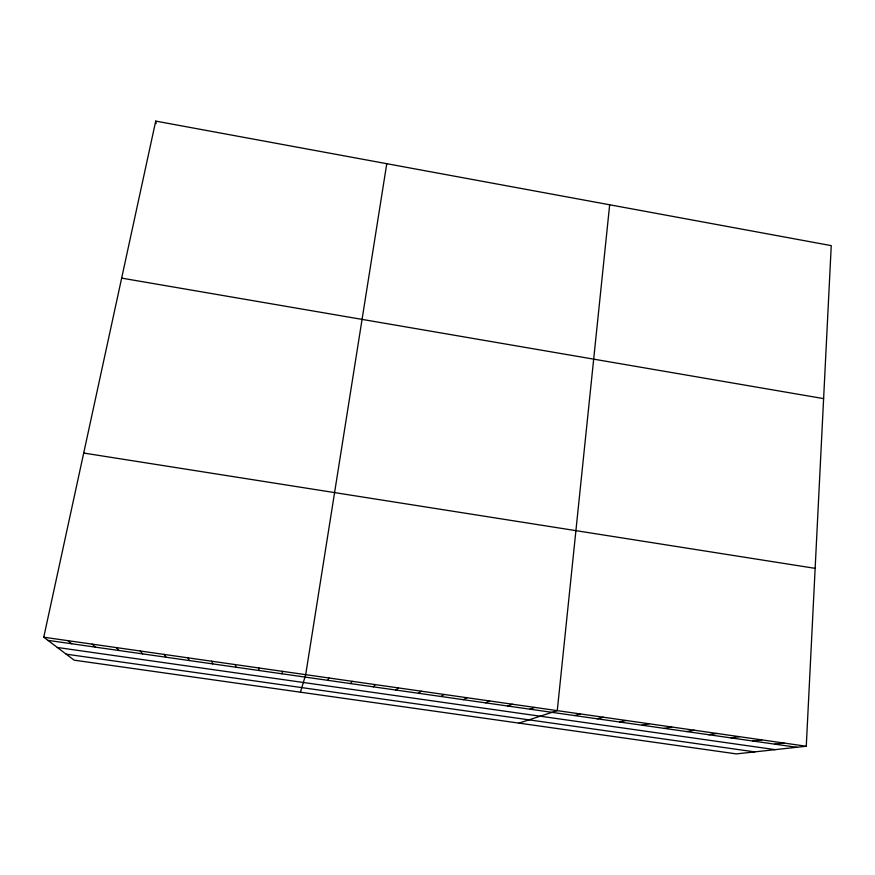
<?xml version="1.0" encoding="UTF-8"?>
<svg xmlns="http://www.w3.org/2000/svg" width="875" height="875" viewBox="0 0 875 875"><rect width="100%" height="100%" fill="white"/><g stroke="black" fill="none" stroke-linecap="round" stroke-linejoin="round"><path stroke-width="1.31" d="M806.269 746.233L831.25 245.623L155.717 121.1L43.75 637.208L74.113 660.155L736.389 753.9L806.269 746.233L43.75 637.208M609.667 204.783L557.266 710.631L518.952 723.122M282.023 673.794L282.319 671.311M386.772 163.691L305.692 674.658L300.42 692.191M327.83 680.334L328.978 677.983M350.613 683.583L352.188 681.308M373.308 686.831L375.309 684.611M395.927 690.058L398.344 687.903M418.458 693.273L421.291 691.184M440.913 696.478L444.161 694.455M463.291 699.672L466.944 697.714M485.592 702.855L489.65 700.962M507.806 706.027L512.269 704.189M529.944 709.188L534.811 707.416M574.656 715.575L580.322 713.923M597.22 718.802L603.291 717.205M619.708 722.006L626.183 720.475M642.108 725.211L648.977 723.745M664.431 728.394L671.705 726.994M686.678 731.566L694.334 730.22M708.838 734.737L716.888 733.447M730.92 737.887L739.353 736.663M752.927 741.027L761.742 739.867M774.856 744.166L784.044 743.05M47.939 640.369L796.698 747.283M57.334 647.467L775.152 749.645M66.205 654.172L754.709 751.888M83.705 453.042L815.15 568.356M121.658 278.119L823.616 398.617M68.009 640.675L71.728 643.77M92.17 644.131L95.441 647.15M116.255 647.566L119.066 650.519M140.241 651L142.592 653.888M164.139 654.413L166.042 657.234M187.95 657.825L189.405 660.57M211.673 661.216L212.691 663.895M235.309 664.595L235.878 667.198M155.717 121.1L156.122 123.648M258.858 667.964L258.989 670.502"/></g></svg>
